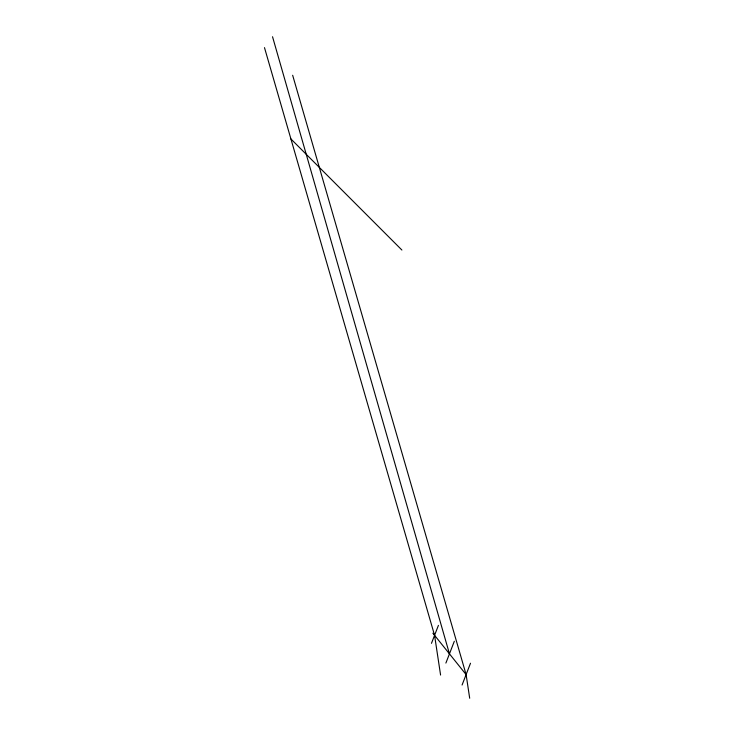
<?xml version="1.0" encoding="UTF-8"?>
<svg xmlns="http://www.w3.org/2000/svg" width="735" height="735" viewBox="0 0 735 735"><rect width="100%" height="100%" fill="white"/><g stroke="black" fill="none" stroke-linecap="round" stroke-linejoin="round"><path stroke-width="1.1" d="M431.473 643.327L438.427 625.356M445.888 663.071L454.322 641.269M462.076 685.02L470.51 663.218M290.922 138.961L401.898 250.038M432.869 633.193L466.109 674.592L469.693 698.25M292.659 75.264L466.109 674.592M264.49 47.637L434.569 635.316L440.587 675.061M272.538 36.75L449.452 653.847"/></g></svg>
